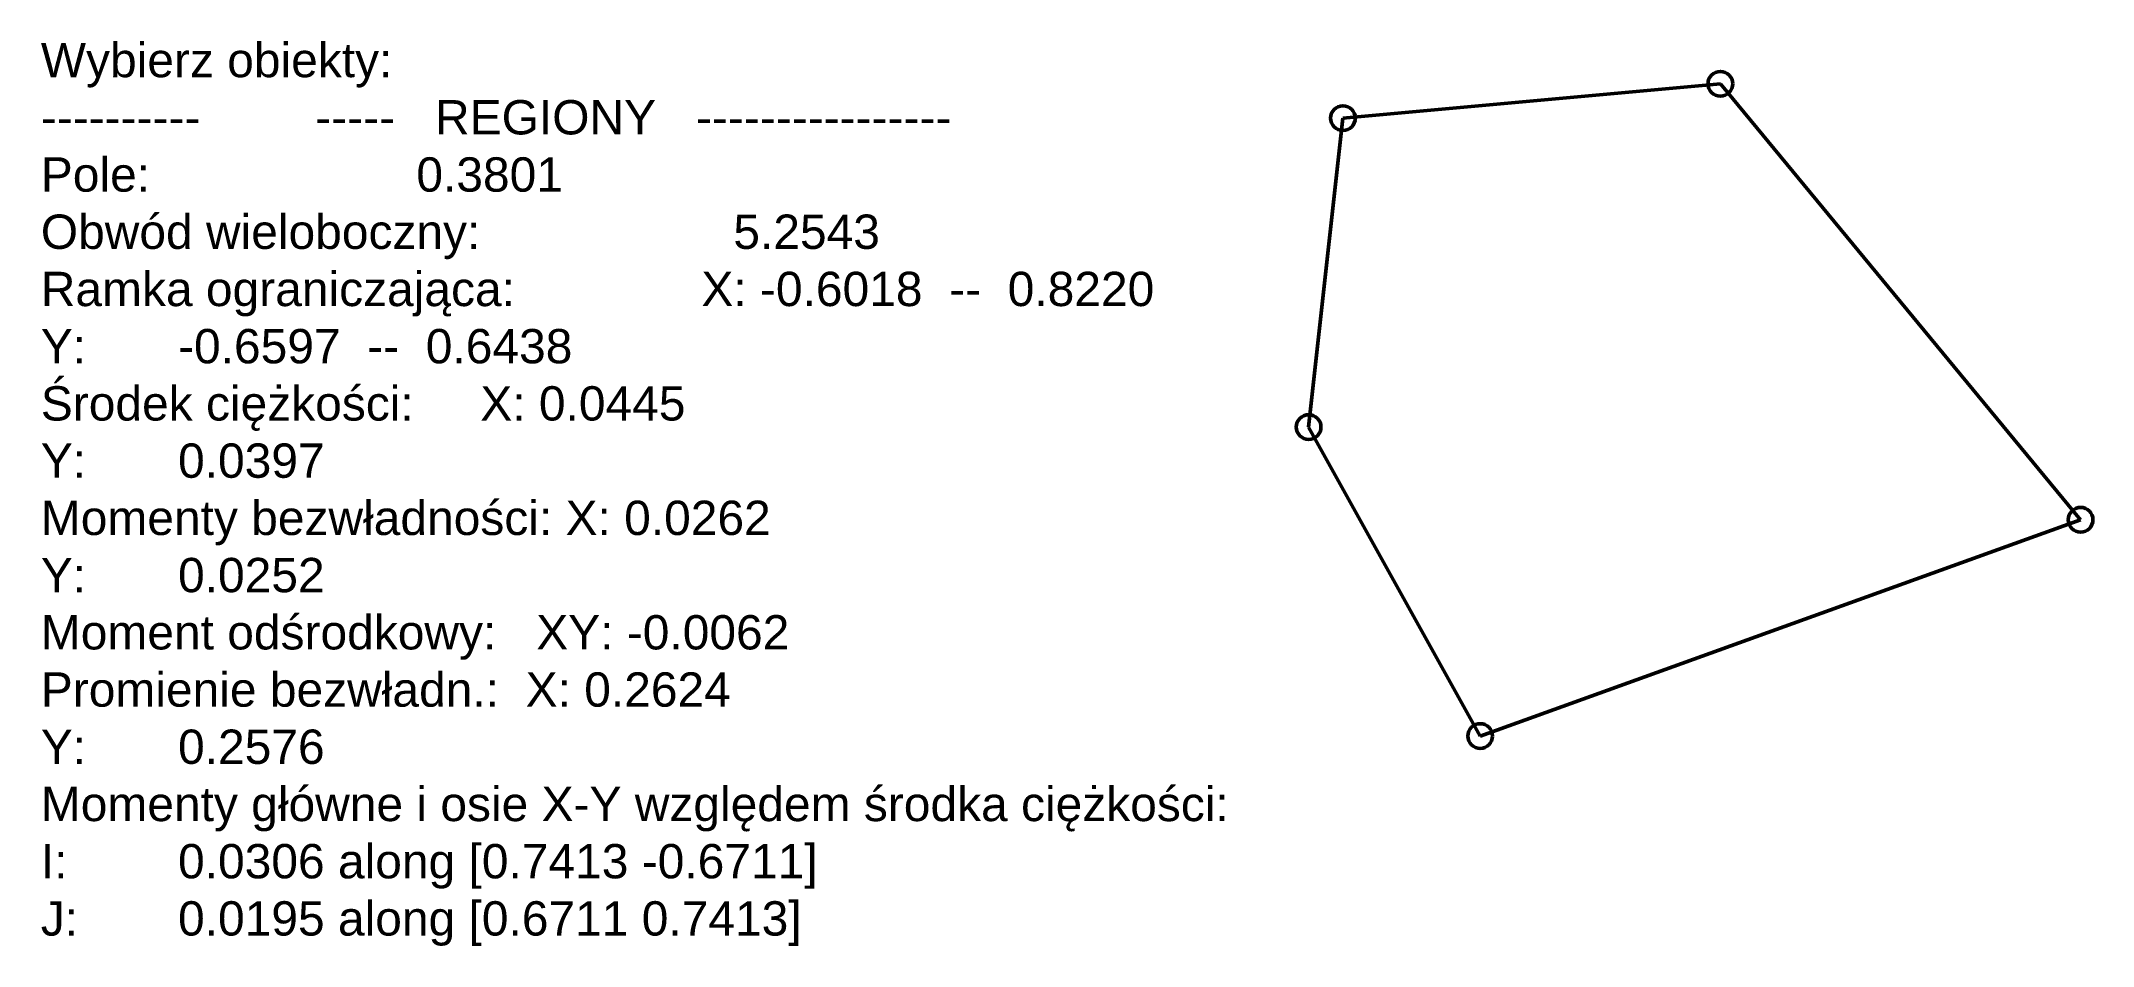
# Model space of a CAD drawing. Header units: millimetres. Extents: x 1.03 to 4.02, y -0.76 to 0.56.
import ezdxf

# ---------------------------------------------------------------- set-up
doc = ezdxf.new("R2010")
doc.units = ezdxf.units.MM
doc.layers.add('Warstwa1', color=1, linetype='Continuous', lineweight=50)
doc.styles.get("Standard").update_dxf_attribs({"font": 'arial.ttf'})

msp = doc.modelspace()

# ---------------------------------------------------------------- linework, layer by layer
at = {"layer": 'Warstwa1'}
for p, q in [((2.9267, 0.4459), (3.4767, 0.4959)), ((3.4767, 0.4959), (4.0017, -0.1391)), ((2.8767, -0.0041), (2.9267, 0.4459)), ((3.1267, -0.4541), (2.8767, -0.0041)), ((4.0017, -0.1391), (3.1267, -0.4541))]:
    msp.add_line(p, q, dxfattribs=at)
for centre in [(3.4767, 0.4959), (2.9267, 0.4459), (2.8767, -0.0041), (4.0017, -0.1391), (3.1267, -0.4541)]:
    msp.add_circle(centre, 0.018, dxfattribs=at)

# ---------------------------------------------------------------- texts
at = {"layer": 'Warstwa1', "insert": (1.0291, 0.5555), "char_height": 0.05, "attachment_point": 1}
msp.add_mtext_dynamic_manual_height_columns('Wybierz obiekty:\\P----------^I-----   REGIONY   ----------------\\PPole:                    0.3801\\PObwód wieloboczny:                   5.2543\\PRamka ograniczająca:              X: -0.6018  --  0.8220\\PY:^I-0.6597  --  0.6438\\PŚrodek ciężkości:     X: 0.0445\\PY:^I0.0397\\PMomenty bezwładności: X: 0.0262\\PY:^I0.0252\\PMoment odśrodkowy:   XY: -0.0062\\PPromienie bezwładn.:  X: 0.2624\\PY:^I0.2576\\PMomenty główne i osie X-Y względem środka ciężkości:\\PI:^I0.0306 along [0.7413 -0.6711]\\PJ:^I0.0195 along [0.6711 0.7413]', width=27.810073, gutter_width=12.5, heights=[0], dxfattribs=at)

doc.saveas('drawing.dxf')
